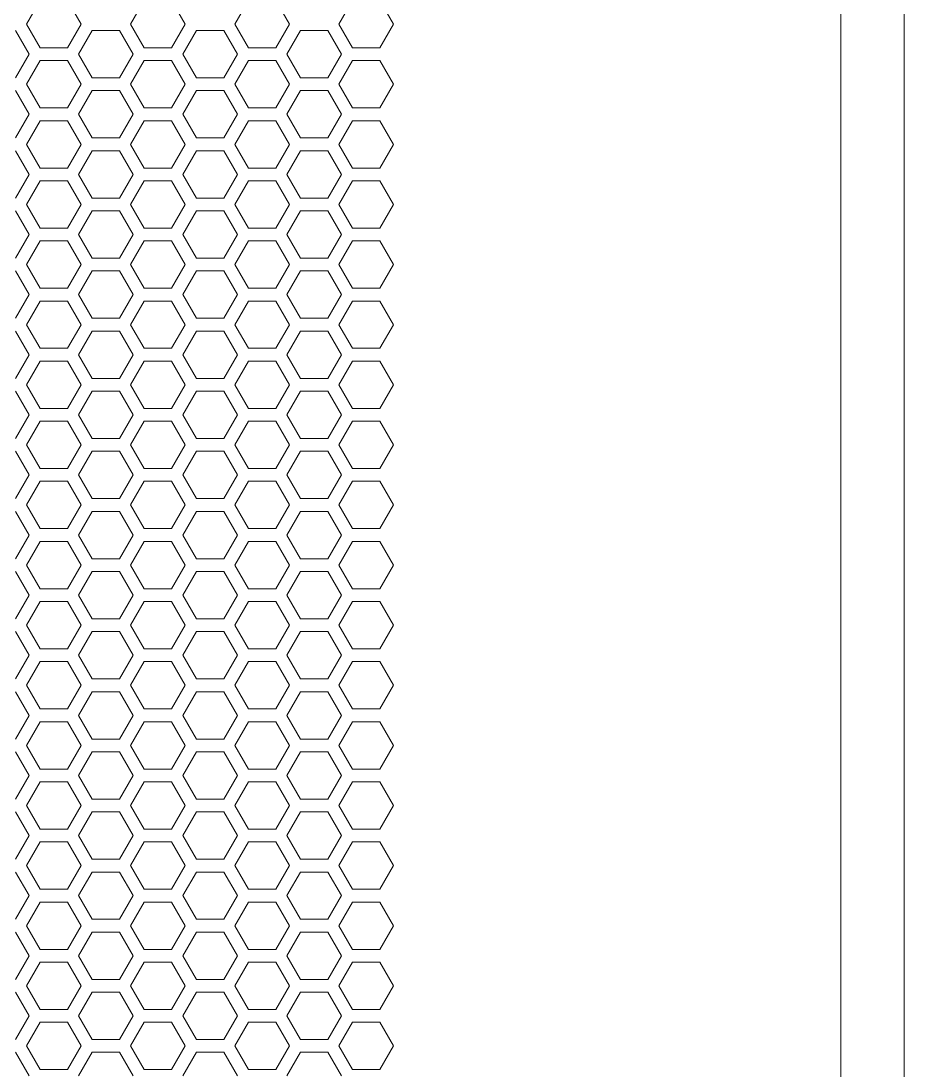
# Model space of a CAD drawing. Header units: millimetres. Extents: x 0 to 140, y -17 to 195.
# Drawn here: x 26.38 to 35.18, y 116.1 to 126.55 of the extents above; entities that cross this region are included whole.
import ezdxf

# ---------------------------------------------------------------- set-up
doc = ezdxf.new("R2010")
doc.units = ezdxf.units.MM
doc.layers.add('4203-42785_1_0', color=7, linetype='Continuous')

# ---------------------------------------------------------------- blocks, each defined once
blk = doc.blocks.new('a')
at = {"layer": '4203-42785_1_0', "color": 0, "linetype": 'ByBlock', "lineweight": 9}
for p, q in [((1513.8389, 443.4373), (1513.7322, 443.2525)), ((1514.1591, 443.2525), (1514.0523, 443.4373)), ((1514.6522, 443.4373), (1514.5455, 443.2525)), ((1514.9724, 443.2525), (1514.8656, 443.4373)), ((1515.4655, 443.4373), (1515.3587, 443.2525)), ((1515.7856, 443.2525), (1515.6789, 443.4373)), ((1516.2788, 443.4373), (1516.1721, 443.2525)), ((1516.5989, 443.2525), (1516.4922, 443.4373)), ((1513.7524, 443.0177), (1513.6457, 443.2025)), ((1513.7322, 443.2525), (1513.8389, 443.0676)), ((1514.0523, 443.0676), (1514.1591, 443.2525)), ((1514.2456, 443.2025), (1514.1389, 443.0177)), ((1514.459, 443.2025), (1514.2456, 443.2025)), ((1514.5657, 443.0177), (1514.459, 443.2025)), ((1514.5455, 443.2525), (1514.6522, 443.0676)), ((1514.8656, 443.0676), (1514.9724, 443.2525)), ((1515.0588, 443.2025), (1514.9521, 443.0177)), ((1515.2723, 443.2025), (1515.0588, 443.2025)), ((1515.379, 443.0177), (1515.2723, 443.2025)), ((1515.3587, 443.2525), (1515.4655, 443.0676)), ((1515.6789, 443.0676), (1515.7856, 443.2525)), ((1515.8721, 443.2025), (1515.7654, 443.0177)), ((1516.0855, 443.2025), (1515.8721, 443.2025)), ((1516.1923, 443.0177), (1516.0855, 443.2025)), ((1516.1721, 443.2525), (1516.2788, 443.0676)), ((1516.4922, 443.0676), (1516.5989, 443.2525)), ((1513.8389, 443.0676), (1514.0523, 443.0676)), ((1514.6522, 443.0676), (1514.8656, 443.0676)), ((1515.4655, 443.0676), (1515.6789, 443.0676)), ((1516.2788, 443.0676), (1516.4922, 443.0676)), ((1513.6457, 442.8328), (1513.7524, 443.0177)), ((1513.8389, 442.9678), (1513.7322, 442.7829)), ((1514.0523, 442.9678), (1513.8389, 442.9678)), ((1514.1591, 442.7829), (1514.0523, 442.9678)), ((1514.1389, 443.0177), (1514.2456, 442.8328)), ((1514.459, 442.8328), (1514.5657, 443.0177)), ((1514.6522, 442.9678), (1514.5455, 442.7829)), ((1514.8656, 442.9678), (1514.6522, 442.9678)), ((1514.9724, 442.7829), (1514.8656, 442.9678)), ((1514.9521, 443.0177), (1515.0588, 442.8328)), ((1515.2723, 442.8328), (1515.379, 443.0177)), ((1515.4655, 442.9678), (1515.3587, 442.7829)), ((1515.6789, 442.9678), (1515.4655, 442.9678)), ((1515.7856, 442.7829), (1515.6789, 442.9678)), ((1515.7654, 443.0177), (1515.8721, 442.8328)), ((1516.0855, 442.8328), (1516.1923, 443.0177)), ((1516.2788, 442.9678), (1516.1721, 442.7829)), ((1516.4922, 442.9678), (1516.2788, 442.9678)), ((1516.5989, 442.7829), (1516.4922, 442.9678)), ((1514.2456, 442.8328), (1514.459, 442.8328)), ((1515.0588, 442.8328), (1515.2723, 442.8328)), ((1515.8721, 442.8328), (1516.0855, 442.8328)), ((1513.7524, 442.5481), (1513.6457, 442.733)), ((1513.7322, 442.7829), (1513.8389, 442.598)), ((1514.0523, 442.598), (1514.1591, 442.7829)), ((1514.2456, 442.733), (1514.1389, 442.5481)), ((1514.459, 442.733), (1514.2456, 442.733)), ((1514.5657, 442.5481), (1514.459, 442.733)), ((1514.5455, 442.7829), (1514.6522, 442.598)), ((1514.8656, 442.598), (1514.9724, 442.7829)), ((1515.0588, 442.733), (1514.9521, 442.5481)), ((1515.2723, 442.733), (1515.0588, 442.733)), ((1515.379, 442.5481), (1515.2723, 442.733)), ((1515.3587, 442.7829), (1515.4655, 442.598)), ((1515.6789, 442.598), (1515.7856, 442.7829)), ((1515.8721, 442.733), (1515.7654, 442.5481)), ((1516.0855, 442.733), (1515.8721, 442.733)), ((1516.1923, 442.5481), (1516.0855, 442.733)), ((1516.1721, 442.7829), (1516.2788, 442.598)), ((1516.4922, 442.598), (1516.5989, 442.7829)), ((1513.6457, 442.3633), (1513.7524, 442.5481)), ((1513.8389, 442.598), (1514.0523, 442.598)), ((1514.1389, 442.5481), (1514.2456, 442.3633)), ((1514.459, 442.3633), (1514.5657, 442.5481)), ((1514.6522, 442.598), (1514.8656, 442.598)), ((1514.9521, 442.5481), (1515.0588, 442.3633)), ((1515.2723, 442.3633), (1515.379, 442.5481)), ((1515.4655, 442.598), (1515.6789, 442.598)), ((1515.7654, 442.5481), (1515.8721, 442.3633)), ((1516.0855, 442.3633), (1516.1923, 442.5481)), ((1516.2788, 442.598), (1516.4922, 442.598)), ((1513.8389, 442.4982), (1513.7322, 442.3134)), ((1514.0523, 442.4982), (1513.8389, 442.4982)), ((1514.1591, 442.3134), (1514.0523, 442.4982)), ((1514.6522, 442.4982), (1514.5455, 442.3134)), ((1514.8656, 442.4982), (1514.6522, 442.4982)), ((1514.9724, 442.3134), (1514.8656, 442.4982)), ((1515.4655, 442.4982), (1515.3587, 442.3134)), ((1515.6789, 442.4982), (1515.4655, 442.4982)), ((1515.7856, 442.3134), (1515.6789, 442.4982)), ((1516.2788, 442.4982), (1516.1721, 442.3134)), ((1516.4922, 442.4982), (1516.2788, 442.4982)), ((1516.5989, 442.3134), (1516.4922, 442.4982)), ((1513.7322, 442.3134), (1513.8389, 442.1285)), ((1514.0523, 442.1285), (1514.1591, 442.3134)), ((1514.2456, 442.3633), (1514.459, 442.3633)), ((1514.5455, 442.3134), (1514.6522, 442.1285)), ((1514.8656, 442.1285), (1514.9724, 442.3134)), ((1515.0588, 442.3633), (1515.2723, 442.3633)), ((1515.3587, 442.3134), (1515.4655, 442.1285)), ((1515.6789, 442.1285), (1515.7856, 442.3134)), ((1515.8721, 442.3633), (1516.0855, 442.3633)), ((1516.1721, 442.3134), (1516.2788, 442.1285)), ((1516.4922, 442.1285), (1516.5989, 442.3134)), ((1513.7524, 442.0786), (1513.6457, 442.2635)), ((1514.2456, 442.2635), (1514.1389, 442.0786)), ((1514.459, 442.2635), (1514.2456, 442.2635)), ((1514.5657, 442.0786), (1514.459, 442.2635)), ((1515.0588, 442.2635), (1514.9521, 442.0786)), ((1515.2723, 442.2635), (1515.0588, 442.2635)), ((1515.379, 442.0786), (1515.2723, 442.2635)), ((1515.8721, 442.2635), (1515.7654, 442.0786)), ((1516.0855, 442.2635), (1515.8721, 442.2635)), ((1516.1923, 442.0786), (1516.0855, 442.2635)), ((1513.8389, 442.1285), (1514.0523, 442.1285)), ((1514.6522, 442.1285), (1514.8656, 442.1285)), ((1515.4655, 442.1285), (1515.6789, 442.1285)), ((1516.2788, 442.1285), (1516.4922, 442.1285)), ((1513.6457, 441.8937), (1513.7524, 442.0786)), ((1514.1389, 442.0786), (1514.2456, 441.8937)), ((1514.459, 441.8937), (1514.5657, 442.0786)), ((1514.9521, 442.0786), (1515.0588, 441.8937)), ((1515.2723, 441.8937), (1515.379, 442.0786)), ((1515.7654, 442.0786), (1515.8721, 441.8937)), ((1516.0855, 441.8937), (1516.1923, 442.0786)), ((1513.8389, 442.0287), (1513.7322, 441.8438)), ((1514.0523, 442.0287), (1513.8389, 442.0287)), ((1514.1591, 441.8438), (1514.0523, 442.0287)), ((1514.6522, 442.0287), (1514.5455, 441.8438)), ((1514.8656, 442.0287), (1514.6522, 442.0287)), ((1514.9724, 441.8438), (1514.8656, 442.0287)), ((1515.4655, 442.0287), (1515.3587, 441.8438)), ((1515.6789, 442.0287), (1515.4655, 442.0287)), ((1515.7856, 441.8438), (1515.6789, 442.0287)), ((1516.2788, 442.0287), (1516.1721, 441.8438)), ((1516.4922, 442.0287), (1516.2788, 442.0287)), ((1516.5989, 441.8438), (1516.4922, 442.0287)), ((1514.2456, 441.8937), (1514.459, 441.8937)), ((1515.0588, 441.8937), (1515.2723, 441.8937)), ((1515.8721, 441.8937), (1516.0855, 441.8937)), ((1513.7322, 441.8438), (1513.8389, 441.659)), ((1514.0523, 441.659), (1514.1591, 441.8438)), ((1514.5455, 441.8438), (1514.6522, 441.659)), ((1514.8656, 441.659), (1514.9724, 441.8438)), ((1515.3587, 441.8438), (1515.4655, 441.659)), ((1515.6789, 441.659), (1515.7856, 441.8438)), ((1516.1721, 441.8438), (1516.2788, 441.659)), ((1516.4922, 441.659), (1516.5989, 441.8438)), ((1513.7524, 441.6091), (1513.6457, 441.7939)), ((1514.2456, 441.7939), (1514.1389, 441.6091)), ((1514.459, 441.7939), (1514.2456, 441.7939)), ((1514.5657, 441.6091), (1514.459, 441.7939)), ((1515.0588, 441.7939), (1514.9521, 441.6091)), ((1515.2723, 441.7939), (1515.0588, 441.7939)), ((1515.379, 441.6091), (1515.2723, 441.7939)), ((1515.8721, 441.7939), (1515.7654, 441.6091)), ((1516.0855, 441.7939), (1515.8721, 441.7939)), ((1516.1923, 441.6091), (1516.0855, 441.7939)), ((1513.8389, 441.659), (1514.0523, 441.659)), ((1514.6522, 441.659), (1514.8656, 441.659)), ((1515.4655, 441.659), (1515.6789, 441.659)), ((1516.2788, 441.659), (1516.4922, 441.659)), ((1513.6457, 441.4242), (1513.7524, 441.6091)), ((1513.8389, 441.5591), (1513.7322, 441.3743)), ((1514.0523, 441.5591), (1513.8389, 441.5591)), ((1514.1591, 441.3743), (1514.0523, 441.5591)), ((1514.1389, 441.6091), (1514.2456, 441.4242)), ((1514.459, 441.4242), (1514.5657, 441.6091)), ((1514.6522, 441.5591), (1514.5455, 441.3743)), ((1514.8656, 441.5591), (1514.6522, 441.5591)), ((1514.9724, 441.3743), (1514.8656, 441.5591)), ((1514.9521, 441.6091), (1515.0588, 441.4242)), ((1515.2723, 441.4242), (1515.379, 441.6091)), ((1515.4655, 441.5591), (1515.3587, 441.3743)), ((1515.6789, 441.5591), (1515.4655, 441.5591)), ((1515.7856, 441.3743), (1515.6789, 441.5591)), ((1515.7654, 441.6091), (1515.8721, 441.4242)), ((1516.0855, 441.4242), (1516.1923, 441.6091)), ((1516.2788, 441.5591), (1516.1721, 441.3743)), ((1516.4922, 441.5591), (1516.2788, 441.5591)), ((1516.5989, 441.3743), (1516.4922, 441.5591)), ((1514.2456, 441.4242), (1514.459, 441.4242)), ((1515.0588, 441.4242), (1515.2723, 441.4242)), ((1515.8721, 441.4242), (1516.0855, 441.4242)), ((1513.7524, 441.1395), (1513.6457, 441.3244)), ((1513.7322, 441.3743), (1513.8389, 441.1894)), ((1514.0523, 441.1894), (1514.1591, 441.3743)), ((1514.2456, 441.3244), (1514.1389, 441.1395)), ((1514.459, 441.3244), (1514.2456, 441.3244)), ((1514.5657, 441.1395), (1514.459, 441.3244)), ((1514.5455, 441.3743), (1514.6522, 441.1894)), ((1514.8656, 441.1894), (1514.9724, 441.3743)), ((1515.0588, 441.3244), (1514.9521, 441.1395)), ((1515.2723, 441.3244), (1515.0588, 441.3244)), ((1515.379, 441.1395), (1515.2723, 441.3244)), ((1515.3587, 441.3743), (1515.4655, 441.1894)), ((1515.6789, 441.1894), (1515.7856, 441.3743)), ((1515.8721, 441.3244), (1515.7654, 441.1395)), ((1516.0855, 441.3244), (1515.8721, 441.3244)), ((1516.1923, 441.1395), (1516.0855, 441.3244)), ((1516.1721, 441.3743), (1516.2788, 441.1894)), ((1516.4922, 441.1894), (1516.5989, 441.3743)), ((1513.8389, 441.1894), (1514.0523, 441.1894)), ((1514.6522, 441.1894), (1514.8656, 441.1894)), ((1515.4655, 441.1894), (1515.6789, 441.1894)), ((1516.2788, 441.1894), (1516.4922, 441.1894)), ((1513.6457, 440.9546), (1513.7524, 441.1395)), ((1513.8389, 441.0896), (1513.7322, 440.9047)), ((1514.0523, 441.0896), (1513.8389, 441.0896)), ((1514.1591, 440.9047), (1514.0523, 441.0896)), ((1514.1389, 441.1395), (1514.2456, 440.9546)), ((1514.459, 440.9546), (1514.5657, 441.1395)), ((1514.6522, 441.0896), (1514.5455, 440.9047)), ((1514.8656, 441.0896), (1514.6522, 441.0896)), ((1514.9724, 440.9047), (1514.8656, 441.0896)), ((1514.9521, 441.1395), (1515.0588, 440.9546)), ((1515.2723, 440.9546), (1515.379, 441.1395)), ((1515.4655, 441.0896), (1515.3587, 440.9047)), ((1515.6789, 441.0896), (1515.4655, 441.0896)), ((1515.7856, 440.9047), (1515.6789, 441.0896)), ((1515.7654, 441.1395), (1515.8721, 440.9546)), ((1516.0855, 440.9546), (1516.1923, 441.1395)), ((1516.2788, 441.0896), (1516.1721, 440.9047)), ((1516.4922, 441.0896), (1516.2788, 441.0896)), ((1516.5989, 440.9047), (1516.4922, 441.0896)), ((1513.7322, 440.9047), (1513.8389, 440.7199)), ((1514.0523, 440.7199), (1514.1591, 440.9047)), ((1514.2456, 440.9546), (1514.459, 440.9546)), ((1514.5455, 440.9047), (1514.6522, 440.7199)), ((1514.8656, 440.7199), (1514.9724, 440.9047)), ((1515.0588, 440.9546), (1515.2723, 440.9546)), ((1515.3587, 440.9047), (1515.4655, 440.7199)), ((1515.6789, 440.7199), (1515.7856, 440.9047)), ((1515.8721, 440.9546), (1516.0855, 440.9546)), ((1516.1721, 440.9047), (1516.2788, 440.7199)), ((1516.4922, 440.7199), (1516.5989, 440.9047)), ((1513.7524, 440.67), (1513.6457, 440.8548)), ((1514.2456, 440.8548), (1514.1389, 440.67)), ((1514.459, 440.8548), (1514.2456, 440.8548)), ((1514.5657, 440.67), (1514.459, 440.8548)), ((1515.0588, 440.8548), (1514.9521, 440.67)), ((1515.2723, 440.8548), (1515.0588, 440.8548)), ((1515.379, 440.67), (1515.2723, 440.8548)), ((1515.8721, 440.8548), (1515.7654, 440.67)), ((1516.0855, 440.8548), (1515.8721, 440.8548)), ((1516.1923, 440.67), (1516.0855, 440.8548)), ((1513.6457, 440.4851), (1513.7524, 440.67)), ((1513.8389, 440.7199), (1514.0523, 440.7199)), ((1514.1389, 440.67), (1514.2456, 440.4851)), ((1514.459, 440.4851), (1514.5657, 440.67)), ((1514.6522, 440.7199), (1514.8656, 440.7199)), ((1514.9521, 440.67), (1515.0588, 440.4851)), ((1515.2723, 440.4851), (1515.379, 440.67)), ((1515.4655, 440.7199), (1515.6789, 440.7199)), ((1515.7654, 440.67), (1515.8721, 440.4851)), ((1516.0855, 440.4851), (1516.1923, 440.67)), ((1516.2788, 440.7199), (1516.4922, 440.7199)), ((1513.8389, 440.6201), (1513.7322, 440.4352)), ((1514.0523, 440.6201), (1513.8389, 440.6201)), ((1514.1591, 440.4352), (1514.0523, 440.6201)), ((1514.6522, 440.6201), (1514.5455, 440.4352)), ((1514.8656, 440.6201), (1514.6522, 440.6201)), ((1514.9724, 440.4352), (1514.8656, 440.6201)), ((1515.4655, 440.6201), (1515.3587, 440.4352)), ((1515.6789, 440.6201), (1515.4655, 440.6201)), ((1515.7856, 440.4352), (1515.6789, 440.6201)), ((1516.2788, 440.6201), (1516.1721, 440.4352)), ((1516.4922, 440.6201), (1516.2788, 440.6201)), ((1516.5989, 440.4352), (1516.4922, 440.6201)), ((1513.7322, 440.4352), (1513.8389, 440.2503)), ((1514.0523, 440.2503), (1514.1591, 440.4352)), ((1514.2456, 440.4851), (1514.459, 440.4851)), ((1514.5455, 440.4352), (1514.6522, 440.2503)), ((1514.8656, 440.2503), (1514.9724, 440.4352)), ((1515.0588, 440.4851), (1515.2723, 440.4851)), ((1515.3587, 440.4352), (1515.4655, 440.2503)), ((1515.6789, 440.2503), (1515.7856, 440.4352)), ((1515.8721, 440.4851), (1516.0855, 440.4851)), ((1516.1721, 440.4352), (1516.2788, 440.2503)), ((1516.4922, 440.2503), (1516.5989, 440.4352)), ((1513.7524, 440.2004), (1513.6457, 440.3853)), ((1514.2456, 440.3853), (1514.1389, 440.2004)), ((1514.459, 440.3853), (1514.2456, 440.3853)), ((1514.5657, 440.2004), (1514.459, 440.3853)), ((1515.0588, 440.3853), (1514.9521, 440.2004)), ((1515.2723, 440.3853), (1515.0588, 440.3853)), ((1515.379, 440.2004), (1515.2723, 440.3853)), ((1515.8721, 440.3853), (1515.7654, 440.2004)), ((1516.0855, 440.3853), (1515.8721, 440.3853)), ((1516.1923, 440.2004), (1516.0855, 440.3853)), ((1513.8389, 440.2503), (1514.0523, 440.2503)), ((1514.6522, 440.2503), (1514.8656, 440.2503)), ((1515.4655, 440.2503), (1515.6789, 440.2503)), ((1516.2788, 440.2503), (1516.4922, 440.2503)), ((1513.6457, 440.0156), (1513.7524, 440.2004)), ((1514.1389, 440.2004), (1514.2456, 440.0156)), ((1514.459, 440.0156), (1514.5657, 440.2004)), ((1514.9521, 440.2004), (1515.0588, 440.0156)), ((1515.2723, 440.0156), (1515.379, 440.2004)), ((1515.7654, 440.2004), (1515.8721, 440.0156)), ((1516.0855, 440.0156), (1516.1923, 440.2004)), ((1513.8389, 440.1505), (1513.7322, 439.9656)), ((1514.0523, 440.1505), (1513.8389, 440.1505)), ((1514.1591, 439.9656), (1514.0523, 440.1505)), ((1514.6522, 440.1505), (1514.5455, 439.9656)), ((1514.8656, 440.1505), (1514.6522, 440.1505)), ((1514.9724, 439.9656), (1514.8656, 440.1505)), ((1515.4655, 440.1505), (1515.3587, 439.9656)), ((1515.6789, 440.1505), (1515.4655, 440.1505)), ((1515.7856, 439.9656), (1515.6789, 440.1505)), ((1516.2788, 440.1505), (1516.1721, 439.9656)), ((1516.4922, 440.1505), (1516.2788, 440.1505)), ((1516.5989, 439.9656), (1516.4922, 440.1505)), ((1514.2456, 440.0156), (1514.459, 440.0156)), ((1515.0588, 440.0156), (1515.2723, 440.0156)), ((1515.8721, 440.0156), (1516.0855, 440.0156)), ((1513.7524, 439.7309), (1513.6457, 439.9157)), ((1513.7322, 439.9656), (1513.8389, 439.7808)), ((1514.0523, 439.7808), (1514.1591, 439.9656)), ((1514.2456, 439.9157), (1514.1389, 439.7309)), ((1514.459, 439.9157), (1514.2456, 439.9157)), ((1514.5657, 439.7309), (1514.459, 439.9157)), ((1514.5455, 439.9656), (1514.6522, 439.7808)), ((1514.8656, 439.7808), (1514.9724, 439.9656)), ((1515.0588, 439.9157), (1514.9521, 439.7309)), ((1515.2723, 439.9157), (1515.0588, 439.9157)), ((1515.379, 439.7309), (1515.2723, 439.9157)), ((1515.3587, 439.9656), (1515.4655, 439.7808)), ((1515.6789, 439.7808), (1515.7856, 439.9656)), ((1515.8721, 439.9157), (1515.7654, 439.7309)), ((1516.0855, 439.9157), (1515.8721, 439.9157)), ((1516.1923, 439.7309), (1516.0855, 439.9157)), ((1516.1721, 439.9656), (1516.2788, 439.7808)), ((1516.4922, 439.7808), (1516.5989, 439.9656)), ((1513.8389, 439.7808), (1514.0523, 439.7808)), ((1514.6522, 439.7808), (1514.8656, 439.7808)), ((1515.4655, 439.7808), (1515.6789, 439.7808)), ((1516.2788, 439.7808), (1516.4922, 439.7808)), ((1513.6457, 439.546), (1513.7524, 439.7309)), ((1513.8389, 439.681), (1513.7322, 439.4961)), ((1514.0523, 439.681), (1513.8389, 439.681)), ((1514.1591, 439.4961), (1514.0523, 439.681)), ((1514.1389, 439.7309), (1514.2456, 439.546)), ((1514.459, 439.546), (1514.5657, 439.7309)), ((1514.6522, 439.681), (1514.5455, 439.4961)), ((1514.8656, 439.681), (1514.6522, 439.681)), ((1514.9724, 439.4961), (1514.8656, 439.681)), ((1514.9521, 439.7309), (1515.0588, 439.546)), ((1515.2723, 439.546), (1515.379, 439.7309)), ((1515.4655, 439.681), (1515.3587, 439.4961)), ((1515.6789, 439.681), (1515.4655, 439.681)), ((1515.7856, 439.4961), (1515.6789, 439.681)), ((1515.7654, 439.7309), (1515.8721, 439.546)), ((1516.0855, 439.546), (1516.1923, 439.7309)), ((1516.2788, 439.681), (1516.1721, 439.4961)), ((1516.4922, 439.681), (1516.2788, 439.681)), ((1516.5989, 439.4961), (1516.4922, 439.681)), ((1514.2456, 439.546), (1514.459, 439.546)), ((1515.0588, 439.546), (1515.2723, 439.546)), ((1515.8721, 439.546), (1516.0855, 439.546)), ((1513.7524, 439.2613), (1513.6457, 439.4462)), ((1513.7322, 439.4961), (1513.8389, 439.3112)), ((1514.0523, 439.3112), (1514.1591, 439.4961)), ((1514.2456, 439.4462), (1514.1389, 439.2613)), ((1514.459, 439.4462), (1514.2456, 439.4462)), ((1514.5657, 439.2613), (1514.459, 439.4462)), ((1514.5455, 439.4961), (1514.6522, 439.3112)), ((1514.8656, 439.3112), (1514.9724, 439.4961)), ((1515.0588, 439.4462), (1514.9521, 439.2613)), ((1515.2723, 439.4462), (1515.0588, 439.4462)), ((1515.379, 439.2613), (1515.2723, 439.4462)), ((1515.3587, 439.4961), (1515.4655, 439.3112)), ((1515.6789, 439.3112), (1515.7856, 439.4961)), ((1515.8721, 439.4462), (1515.7654, 439.2613)), ((1516.0855, 439.4462), (1515.8721, 439.4462)), ((1516.1923, 439.2613), (1516.0855, 439.4462)), ((1516.1721, 439.4961), (1516.2788, 439.3112)), ((1516.4922, 439.3112), (1516.5989, 439.4961)), ((1513.6457, 439.0765), (1513.7524, 439.2613)), ((1513.8389, 439.3112), (1514.0523, 439.3112)), ((1514.1389, 439.2613), (1514.2456, 439.0765)), ((1514.459, 439.0765), (1514.5657, 439.2613)), ((1514.6522, 439.3112), (1514.8656, 439.3112)), ((1514.9521, 439.2613), (1515.0588, 439.0765)), ((1515.2723, 439.0765), (1515.379, 439.2613)), ((1515.4655, 439.3112), (1515.6789, 439.3112)), ((1515.7654, 439.2613), (1515.8721, 439.0765)), ((1516.0855, 439.0765), (1516.1923, 439.2613)), ((1516.2788, 439.3112), (1516.4922, 439.3112)), ((1513.8389, 439.2114), (1513.7322, 439.0266)), ((1514.0523, 439.2114), (1513.8389, 439.2114)), ((1514.1591, 439.0266), (1514.0523, 439.2114)), ((1514.6522, 439.2114), (1514.5455, 439.0266)), ((1514.8656, 439.2114), (1514.6522, 439.2114)), ((1514.9724, 439.0266), (1514.8656, 439.2114)), ((1515.4655, 439.2114), (1515.3587, 439.0266)), ((1515.6789, 439.2114), (1515.4655, 439.2114)), ((1515.7856, 439.0266), (1515.6789, 439.2114)), ((1516.2788, 439.2114), (1516.1721, 439.0266)), ((1516.4922, 439.2114), (1516.2788, 439.2114)), ((1516.5989, 439.0266), (1516.4922, 439.2114)), ((1513.7322, 439.0266), (1513.8389, 438.8417)), ((1514.0523, 438.8417), (1514.1591, 439.0266)), ((1514.2456, 439.0765), (1514.459, 439.0765)), ((1514.5455, 439.0266), (1514.6522, 438.8417)), ((1514.8656, 438.8417), (1514.9724, 439.0266)), ((1515.0588, 439.0765), (1515.2723, 439.0765)), ((1515.3587, 439.0266), (1515.4655, 438.8417)), ((1515.6789, 438.8417), (1515.7856, 439.0266)), ((1515.8721, 439.0765), (1516.0855, 439.0765)), ((1516.1721, 439.0266), (1516.2788, 438.8417)), ((1516.4922, 438.8417), (1516.5989, 439.0266)), ((1513.7524, 438.7918), (1513.6457, 438.9766)), ((1514.2456, 438.9766), (1514.1389, 438.7918)), ((1514.459, 438.9766), (1514.2456, 438.9766)), ((1514.5657, 438.7918), (1514.459, 438.9766)), ((1515.0588, 438.9766), (1514.9521, 438.7918)), ((1515.2723, 438.9766), (1515.0588, 438.9766)), ((1515.379, 438.7918), (1515.2723, 438.9766)), ((1515.8721, 438.9766), (1515.7654, 438.7918)), ((1516.0855, 438.9766), (1515.8721, 438.9766)), ((1516.1923, 438.7918), (1516.0855, 438.9766)), ((1513.6457, 438.6069), (1513.7524, 438.7918)), ((1513.8389, 438.8417), (1514.0523, 438.8417)), ((1514.1389, 438.7918), (1514.2456, 438.6069)), ((1514.459, 438.6069), (1514.5657, 438.7918)), ((1514.6522, 438.8417), (1514.8656, 438.8417)), ((1514.9521, 438.7918), (1515.0588, 438.6069)), ((1515.2723, 438.6069), (1515.379, 438.7918)), ((1515.4655, 438.8417), (1515.6789, 438.8417)), ((1515.7654, 438.7918), (1515.8721, 438.6069)), ((1516.0855, 438.6069), (1516.1923, 438.7918)), ((1516.2788, 438.8417), (1516.4922, 438.8417)), ((1513.8389, 438.7419), (1513.7322, 438.557)), ((1514.0523, 438.7419), (1513.8389, 438.7419)), ((1514.1591, 438.557), (1514.0523, 438.7419)), ((1514.6522, 438.7419), (1514.5455, 438.557)), ((1514.8656, 438.7419), (1514.6522, 438.7419)), ((1514.9724, 438.557), (1514.8656, 438.7419)), ((1515.4655, 438.7419), (1515.3587, 438.557)), ((1515.6789, 438.7419), (1515.4655, 438.7419)), ((1515.7856, 438.557), (1515.6789, 438.7419)), ((1516.2788, 438.7419), (1516.1721, 438.557)), ((1516.4922, 438.7419), (1516.2788, 438.7419)), ((1516.5989, 438.557), (1516.4922, 438.7419)), ((1514.2456, 438.6069), (1514.459, 438.6069)), ((1515.0588, 438.6069), (1515.2723, 438.6069)), ((1515.8721, 438.6069), (1516.0855, 438.6069)), ((1513.7322, 438.557), (1513.8389, 438.3722)), ((1514.0523, 438.3722), (1514.1591, 438.557)), ((1514.5455, 438.557), (1514.6522, 438.3722)), ((1514.8656, 438.3722), (1514.9724, 438.557)), ((1515.3587, 438.557), (1515.4655, 438.3722)), ((1515.6789, 438.3722), (1515.7856, 438.557)), ((1516.1721, 438.557), (1516.2788, 438.3722)), ((1516.4922, 438.3722), (1516.5989, 438.557)), ((1513.7524, 438.3222), (1513.6457, 438.5071)), ((1514.2456, 438.5071), (1514.1389, 438.3222)), ((1514.459, 438.5071), (1514.2456, 438.5071)), ((1514.5657, 438.3222), (1514.459, 438.5071)), ((1515.0588, 438.5071), (1514.9521, 438.3222)), ((1515.2723, 438.5071), (1515.0588, 438.5071)), ((1515.379, 438.3222), (1515.2723, 438.5071)), ((1515.8721, 438.5071), (1515.7654, 438.3222)), ((1516.0855, 438.5071), (1515.8721, 438.5071)), ((1516.1923, 438.3222), (1516.0855, 438.5071)), ((1513.8389, 438.3722), (1514.0523, 438.3722)), ((1514.6522, 438.3722), (1514.8656, 438.3722)), ((1515.4655, 438.3722), (1515.6789, 438.3722)), ((1516.2788, 438.3722), (1516.4922, 438.3722)), ((1513.6457, 438.1374), (1513.7524, 438.3222)), ((1514.1389, 438.3222), (1514.2456, 438.1374)), ((1514.459, 438.1374), (1514.5657, 438.3222)), ((1514.9521, 438.3222), (1515.0588, 438.1374)), ((1515.2723, 438.1374), (1515.379, 438.3222)), ((1515.7654, 438.3222), (1515.8721, 438.1374)), ((1516.0855, 438.1374), (1516.1923, 438.3222)), ((1513.8389, 438.2723), (1513.7322, 438.0875)), ((1514.0523, 438.2723), (1513.8389, 438.2723)), ((1514.1591, 438.0875), (1514.0523, 438.2723)), ((1514.6522, 438.2723), (1514.5455, 438.0875)), ((1514.8656, 438.2723), (1514.6522, 438.2723)), ((1514.9724, 438.0875), (1514.8656, 438.2723)), ((1515.4655, 438.2723), (1515.3587, 438.0875)), ((1515.6789, 438.2723), (1515.4655, 438.2723)), ((1515.7856, 438.0875), (1515.6789, 438.2723)), ((1516.2788, 438.2723), (1516.1721, 438.0875)), ((1516.4922, 438.2723), (1516.2788, 438.2723)), ((1516.5989, 438.0875), (1516.4922, 438.2723)), ((1514.2456, 438.1374), (1514.459, 438.1374)), ((1515.0588, 438.1374), (1515.2723, 438.1374)), ((1515.8721, 438.1374), (1516.0855, 438.1374)), ((1513.7524, 437.8527), (1513.6457, 438.0376)), ((1513.7322, 438.0875), (1513.8389, 437.9026)), ((1514.0523, 437.9026), (1514.1591, 438.0875)), ((1514.2456, 438.0376), (1514.1389, 437.8527)), ((1514.459, 438.0376), (1514.2456, 438.0376)), ((1514.5657, 437.8527), (1514.459, 438.0376)), ((1514.5455, 438.0875), (1514.6522, 437.9026)), ((1514.8656, 437.9026), (1514.9724, 438.0875)), ((1515.0588, 438.0376), (1514.9521, 437.8527)), ((1515.2723, 438.0376), (1515.0588, 438.0376)), ((1515.379, 437.8527), (1515.2723, 438.0376)), ((1515.3587, 438.0875), (1515.4655, 437.9026)), ((1515.6789, 437.9026), (1515.7856, 438.0875)), ((1515.8721, 438.0376), (1515.7654, 437.8527)), ((1516.0855, 438.0376), (1515.8721, 438.0376)), ((1516.1923, 437.8527), (1516.0855, 438.0376)), ((1516.1721, 438.0875), (1516.2788, 437.9026)), ((1516.4922, 437.9026), (1516.5989, 438.0875)), ((1513.8389, 437.9026), (1514.0523, 437.9026)), ((1514.6522, 437.9026), (1514.8656, 437.9026)), ((1515.4655, 437.9026), (1515.6789, 437.9026)), ((1516.2788, 437.9026), (1516.4922, 437.9026)), ((1513.6457, 437.6678), (1513.7524, 437.8527)), ((1513.8389, 437.8028), (1513.7322, 437.6179)), ((1514.0523, 437.8028), (1513.8389, 437.8028)), ((1514.1591, 437.6179), (1514.0523, 437.8028)), ((1514.1389, 437.8527), (1514.2456, 437.6678)), ((1514.459, 437.6678), (1514.5657, 437.8527)), ((1514.6522, 437.8028), (1514.5455, 437.6179)), ((1514.8656, 437.8028), (1514.6522, 437.8028)), ((1514.9724, 437.6179), (1514.8656, 437.8028)), ((1514.9521, 437.8527), (1515.0588, 437.6678)), ((1515.2723, 437.6678), (1515.379, 437.8527)), ((1515.4655, 437.8028), (1515.3587, 437.6179)), ((1515.6789, 437.8028), (1515.4655, 437.8028)), ((1515.7856, 437.6179), (1515.6789, 437.8028)), ((1515.7654, 437.8527), (1515.8721, 437.6678)), ((1516.0855, 437.6678), (1516.1923, 437.8527)), ((1516.2788, 437.8028), (1516.1721, 437.6179)), ((1516.4922, 437.8028), (1516.2788, 437.8028)), ((1516.5989, 437.6179), (1516.4922, 437.8028)), ((1514.2456, 437.6678), (1514.459, 437.6678)), ((1515.0588, 437.6678), (1515.2723, 437.6678)), ((1515.8721, 437.6678), (1516.0855, 437.6678)), ((1513.7524, 437.3832), (1513.6457, 437.568)), ((1513.7322, 437.6179), (1513.8389, 437.4331)), ((1514.0523, 437.4331), (1514.1591, 437.6179)), ((1514.2456, 437.568), (1514.1389, 437.3832)), ((1514.459, 437.568), (1514.2456, 437.568)), ((1514.5657, 437.3832), (1514.459, 437.568)), ((1514.5455, 437.6179), (1514.6522, 437.4331)), ((1514.8656, 437.4331), (1514.9724, 437.6179)), ((1515.0588, 437.568), (1514.9521, 437.3832)), ((1515.2723, 437.568), (1515.0588, 437.568)), ((1515.379, 437.3832), (1515.2723, 437.568)), ((1515.3587, 437.6179), (1515.4655, 437.4331)), ((1515.6789, 437.4331), (1515.7856, 437.6179)), ((1515.8721, 437.568), (1515.7654, 437.3832)), ((1516.0855, 437.568), (1515.8721, 437.568)), ((1516.1923, 437.3832), (1516.0855, 437.568)), ((1516.1721, 437.6179), (1516.2788, 437.4331)), ((1516.4922, 437.4331), (1516.5989, 437.6179)), ((1513.6457, 437.1983), (1513.7524, 437.3832)), ((1513.8389, 437.4331), (1514.0523, 437.4331)), ((1514.1389, 437.3832), (1514.2456, 437.1983)), ((1514.459, 437.1983), (1514.5657, 437.3832)), ((1514.6522, 437.4331), (1514.8656, 437.4331)), ((1514.9521, 437.3832), (1515.0588, 437.1983)), ((1515.2723, 437.1983), (1515.379, 437.3832)), ((1515.4655, 437.4331), (1515.6789, 437.4331)), ((1515.7654, 437.3832), (1515.8721, 437.1983)), ((1516.0855, 437.1983), (1516.1923, 437.3832)), ((1516.2788, 437.4331), (1516.4922, 437.4331)), ((1513.8389, 437.3332), (1513.7322, 437.1484)), ((1514.0523, 437.3332), (1513.8389, 437.3332)), ((1514.1591, 437.1484), (1514.0523, 437.3332)), ((1514.6522, 437.3332), (1514.5455, 437.1484)), ((1514.8656, 437.3332), (1514.6522, 437.3332)), ((1514.9724, 437.1484), (1514.8656, 437.3332)), ((1515.4655, 437.3332), (1515.3587, 437.1484)), ((1515.6789, 437.3332), (1515.4655, 437.3332)), ((1515.7856, 437.1484), (1515.6789, 437.3332)), ((1516.2788, 437.3332), (1516.1721, 437.1484)), ((1516.4922, 437.3332), (1516.2788, 437.3332)), ((1516.5989, 437.1484), (1516.4922, 437.3332)), ((1513.7322, 437.1484), (1513.8389, 436.9635)), ((1514.0523, 436.9635), (1514.1591, 437.1484)), ((1514.2456, 437.1983), (1514.459, 437.1983)), ((1514.5455, 437.1484), (1514.6522, 436.9635)), ((1514.8656, 436.9635), (1514.9724, 437.1484)), ((1515.0588, 437.1983), (1515.2723, 437.1983)), ((1515.3587, 437.1484), (1515.4655, 436.9635)), ((1515.6789, 436.9635), (1515.7856, 437.1484)), ((1515.8721, 437.1983), (1516.0855, 437.1983)), ((1516.1721, 437.1484), (1516.2788, 436.9635)), ((1516.4922, 436.9635), (1516.5989, 437.1484)), ((1513.7524, 436.9136), (1513.6457, 437.0985)), ((1514.2456, 437.0985), (1514.1389, 436.9136)), ((1514.459, 437.0985), (1514.2456, 437.0985)), ((1514.5657, 436.9136), (1514.459, 437.0985)), ((1515.0588, 437.0985), (1514.9521, 436.9136)), ((1515.2723, 437.0985), (1515.0588, 437.0985)), ((1515.379, 436.9136), (1515.2723, 437.0985)), ((1515.8721, 437.0985), (1515.7654, 436.9136)), ((1516.0855, 437.0985), (1515.8721, 437.0985)), ((1516.1923, 436.9136), (1516.0855, 437.0985)), ((1513.6457, 436.7287), (1513.7524, 436.9136)), ((1513.8389, 436.9635), (1514.0523, 436.9635)), ((1514.1389, 436.9136), (1514.2456, 436.7287)), ((1514.459, 436.7287), (1514.5657, 436.9136)), ((1514.6522, 436.9635), (1514.8656, 436.9635)), ((1514.9521, 436.9136), (1515.0588, 436.7287)), ((1515.2723, 436.7287), (1515.379, 436.9136)), ((1515.4655, 436.9635), (1515.6789, 436.9635)), ((1515.7654, 436.9136), (1515.8721, 436.7287)), ((1516.0855, 436.7287), (1516.1923, 436.9136)), ((1516.2788, 436.9635), (1516.4922, 436.9635)), ((1513.8389, 436.8637), (1513.7322, 436.6788)), ((1514.0523, 436.8637), (1513.8389, 436.8637)), ((1514.1591, 436.6788), (1514.0523, 436.8637)), ((1514.6522, 436.8637), (1514.5455, 436.6788)), ((1514.8656, 436.8637), (1514.6522, 436.8637)), ((1514.9724, 436.6788), (1514.8656, 436.8637)), ((1515.4655, 436.8637), (1515.3587, 436.6788)), ((1515.6789, 436.8637), (1515.4655, 436.8637)), ((1515.7856, 436.6788), (1515.6789, 436.8637)), ((1516.2788, 436.8637), (1516.1721, 436.6788)), ((1516.4922, 436.8637), (1516.2788, 436.8637)), ((1516.5989, 436.6788), (1516.4922, 436.8637)), ((1514.2456, 436.7287), (1514.459, 436.7287)), ((1515.0588, 436.7287), (1515.2723, 436.7287)), ((1515.8721, 436.7287), (1516.0855, 436.7287)), ((1513.7322, 436.6788), (1513.8389, 436.494)), ((1514.0523, 436.494), (1514.1591, 436.6788)), ((1514.5455, 436.6788), (1514.6522, 436.494)), ((1514.8656, 436.494), (1514.9724, 436.6788)), ((1515.3587, 436.6788), (1515.4655, 436.494)), ((1515.6789, 436.494), (1515.7856, 436.6788)), ((1516.1721, 436.6788), (1516.2788, 436.494)), ((1516.4922, 436.494), (1516.5989, 436.6788)), ((1513.7524, 436.4441), (1513.6457, 436.6289)), ((1514.2456, 436.6289), (1514.1389, 436.4441)), ((1514.459, 436.6289), (1514.2456, 436.6289)), ((1514.5657, 436.4441), (1514.459, 436.6289)), ((1515.0588, 436.6289), (1514.9521, 436.4441)), ((1515.2723, 436.6289), (1515.0588, 436.6289)), ((1515.379, 436.4441), (1515.2723, 436.6289)), ((1515.8721, 436.6289), (1515.7654, 436.4441)), ((1516.0855, 436.6289), (1515.8721, 436.6289)), ((1516.1923, 436.4441), (1516.0855, 436.6289)), ((1513.8389, 436.494), (1514.0523, 436.494)), ((1514.6522, 436.494), (1514.8656, 436.494)), ((1515.4655, 436.494), (1515.6789, 436.494)), ((1516.2788, 436.494), (1516.4922, 436.494)), ((1513.6457, 436.2592), (1513.7524, 436.4441)), ((1513.8389, 436.3942), (1513.7322, 436.2093)), ((1514.0523, 436.3942), (1513.8389, 436.3942)), ((1514.1591, 436.2093), (1514.0523, 436.3942)), ((1514.1389, 436.4441), (1514.2456, 436.2592)), ((1514.459, 436.2592), (1514.5657, 436.4441)), ((1514.6522, 436.3942), (1514.5455, 436.2093)), ((1514.8656, 436.3942), (1514.6522, 436.3942)), ((1514.9724, 436.2093), (1514.8656, 436.3942)), ((1514.9521, 436.4441), (1515.0588, 436.2592)), ((1515.2723, 436.2592), (1515.379, 436.4441)), ((1515.4655, 436.3942), (1515.3587, 436.2093)), ((1515.6789, 436.3942), (1515.4655, 436.3942)), ((1515.7856, 436.2093), (1515.6789, 436.3942)), ((1515.7654, 436.4441), (1515.8721, 436.2592)), ((1516.0855, 436.2592), (1516.1923, 436.4441)), ((1516.2788, 436.3942), (1516.1721, 436.2093)), ((1516.4922, 436.3942), (1516.2788, 436.3942)), ((1516.5989, 436.2093), (1516.4922, 436.3942)), ((1514.2456, 436.2592), (1514.459, 436.2592)), ((1515.0588, 436.2592), (1515.2723, 436.2592)), ((1515.8721, 436.2592), (1516.0855, 436.2592)), ((1513.7524, 435.9745), (1513.6457, 436.1594)), ((1513.7322, 436.2093), (1513.8389, 436.0244)), ((1514.0523, 436.0244), (1514.1591, 436.2093)), ((1514.2456, 436.1594), (1514.1389, 435.9745)), ((1514.459, 436.1594), (1514.2456, 436.1594)), ((1514.5657, 435.9745), (1514.459, 436.1594)), ((1514.5455, 436.2093), (1514.6522, 436.0244)), ((1514.8656, 436.0244), (1514.9724, 436.2093)), ((1515.0588, 436.1594), (1514.9521, 435.9745)), ((1515.2723, 436.1594), (1515.0588, 436.1594)), ((1515.379, 435.9745), (1515.2723, 436.1594)), ((1515.3587, 436.2093), (1515.4655, 436.0244)), ((1515.6789, 436.0244), (1515.7856, 436.2093)), ((1515.8721, 436.1594), (1515.7654, 435.9745)), ((1516.0855, 436.1594), (1515.8721, 436.1594)), ((1516.1923, 435.9745), (1516.0855, 436.1594)), ((1516.1721, 436.2093), (1516.2788, 436.0244)), ((1516.4922, 436.0244), (1516.5989, 436.2093)), ((1513.8389, 436.0244), (1514.0523, 436.0244)), ((1514.6522, 436.0244), (1514.8656, 436.0244)), ((1515.4655, 436.0244), (1515.6789, 436.0244)), ((1516.2788, 436.0244), (1516.4922, 436.0244)), ((1513.6457, 435.7897), (1513.7524, 435.9745)), ((1513.8389, 435.9246), (1513.7322, 435.7397)), ((1514.0523, 435.9246), (1513.8389, 435.9246)), ((1514.1591, 435.7397), (1514.0523, 435.9246)), ((1514.1389, 435.9745), (1514.2456, 435.7897)), ((1514.459, 435.7897), (1514.5657, 435.9745)), ((1514.6522, 435.9246), (1514.5455, 435.7397)), ((1514.8656, 435.9246), (1514.6522, 435.9246)), ((1514.9724, 435.7397), (1514.8656, 435.9246)), ((1514.9521, 435.9745), (1515.0588, 435.7897)), ((1515.2723, 435.7897), (1515.379, 435.9745)), ((1515.4655, 435.9246), (1515.3587, 435.7397)), ((1515.6789, 435.9246), (1515.4655, 435.9246)), ((1515.7856, 435.7397), (1515.6789, 435.9246)), ((1515.7654, 435.9745), (1515.8721, 435.7897)), ((1516.0855, 435.7897), (1516.1923, 435.9745)), ((1516.2788, 435.9246), (1516.1721, 435.7397)), ((1516.4922, 435.9246), (1516.2788, 435.9246)), ((1516.5989, 435.7397), (1516.4922, 435.9246)), ((1513.7322, 435.7397), (1513.8389, 435.5549)), ((1514.0523, 435.5549), (1514.1591, 435.7397)), ((1514.2456, 435.7897), (1514.459, 435.7897)), ((1514.5455, 435.7397), (1514.6522, 435.5549)), ((1514.8656, 435.5549), (1514.9724, 435.7397)), ((1515.0588, 435.7897), (1515.2723, 435.7897)), ((1515.3587, 435.7397), (1515.4655, 435.5549)), ((1515.6789, 435.5549), (1515.7856, 435.7397)), ((1515.8721, 435.7897), (1516.0855, 435.7897)), ((1516.1721, 435.7397), (1516.2788, 435.5549)), ((1516.4922, 435.5549), (1516.5989, 435.7397)), ((1513.7524, 435.505), (1513.6457, 435.6898)), ((1514.2456, 435.6898), (1514.1389, 435.505)), ((1514.459, 435.6898), (1514.2456, 435.6898)), ((1514.5657, 435.505), (1514.459, 435.6898)), ((1515.0588, 435.6898), (1514.9521, 435.505)), ((1515.2723, 435.6898), (1515.0588, 435.6898)), ((1515.379, 435.505), (1515.2723, 435.6898)), ((1515.8721, 435.6898), (1515.7654, 435.505)), ((1516.0855, 435.6898), (1515.8721, 435.6898)), ((1516.1923, 435.505), (1516.0855, 435.6898)), ((1513.6457, 435.3201), (1513.7524, 435.505)), ((1513.8389, 435.5549), (1514.0523, 435.5549)), ((1514.1389, 435.505), (1514.2456, 435.3201)), ((1514.459, 435.3201), (1514.5657, 435.505)), ((1514.6522, 435.5549), (1514.8656, 435.5549)), ((1514.9521, 435.505), (1515.0588, 435.3201)), ((1515.2723, 435.3201), (1515.379, 435.505)), ((1515.4655, 435.5549), (1515.6789, 435.5549)), ((1515.7654, 435.505), (1515.8721, 435.3201)), ((1516.0855, 435.3201), (1516.1923, 435.505)), ((1516.2788, 435.5549), (1516.4922, 435.5549)), ((1513.8389, 435.4551), (1513.7322, 435.2702)), ((1514.0523, 435.4551), (1513.8389, 435.4551)), ((1514.1591, 435.2702), (1514.0523, 435.4551)), ((1514.6522, 435.4551), (1514.5455, 435.2702)), ((1514.8656, 435.4551), (1514.6522, 435.4551)), ((1514.9724, 435.2702), (1514.8656, 435.4551)), ((1515.4655, 435.4551), (1515.3587, 435.2702)), ((1515.6789, 435.4551), (1515.4655, 435.4551)), ((1515.7856, 435.2702), (1515.6789, 435.4551)), ((1516.2788, 435.4551), (1516.1721, 435.2702)), ((1516.4922, 435.4551), (1516.2788, 435.4551)), ((1516.5989, 435.2702), (1516.4922, 435.4551)), ((1513.7322, 435.2702), (1513.8389, 435.0853)), ((1514.0523, 435.0853), (1514.1591, 435.2702)), ((1514.2456, 435.3201), (1514.459, 435.3201)), ((1514.5455, 435.2702), (1514.6522, 435.0853)), ((1514.8656, 435.0853), (1514.9724, 435.2702)), ((1515.0588, 435.3201), (1515.2723, 435.3201)), ((1515.3587, 435.2702), (1515.4655, 435.0853)), ((1515.6789, 435.0853), (1515.7856, 435.2702)), ((1515.8721, 435.3201), (1516.0855, 435.3201)), ((1516.1721, 435.2702), (1516.2788, 435.0853)), ((1516.4922, 435.0853), (1516.5989, 435.2702)), ((1513.7524, 435.0354), (1513.6457, 435.2203)), ((1514.2456, 435.2203), (1514.1389, 435.0354)), ((1514.459, 435.2203), (1514.2456, 435.2203)), ((1514.5657, 435.0354), (1514.459, 435.2203)), ((1515.0588, 435.2203), (1514.9521, 435.0354)), ((1515.2723, 435.2203), (1515.0588, 435.2203)), ((1515.379, 435.0354), (1515.2723, 435.2203)), ((1515.8721, 435.2203), (1515.7654, 435.0354)), ((1516.0855, 435.2203), (1515.8721, 435.2203)), ((1516.1923, 435.0354), (1516.0855, 435.2203)), ((1513.8389, 435.0853), (1514.0523, 435.0853)), ((1514.6522, 435.0853), (1514.8656, 435.0853)), ((1515.4655, 435.0853), (1515.6789, 435.0853)), ((1516.2788, 435.0853), (1516.4922, 435.0853))]:
    blk.add_line(p, q, dxfattribs=at)

msp = doc.modelspace()

# ---------------------------------------------------------------- linework, layer by layer
at = {"color": 0, "linetype": 'ByBlock', "lineweight": 15}
for p, q in [((34.546, 194.996), (34.546, 11.454)), ((35.177, 11.456), (35.177, 194.996))]:
    msp.add_line(p, q, dxfattribs=at)

# ---------------------------------------------------------------- block references
at = {"lineweight": 15, "xscale": 1.275468447124703, "yscale": 1.275468447124703, "zscale": 1.275468447124703}
msp.add_blockref('a', (-1904.284, -438.836), dxfattribs=at)

doc.saveas('drawing.dxf')
